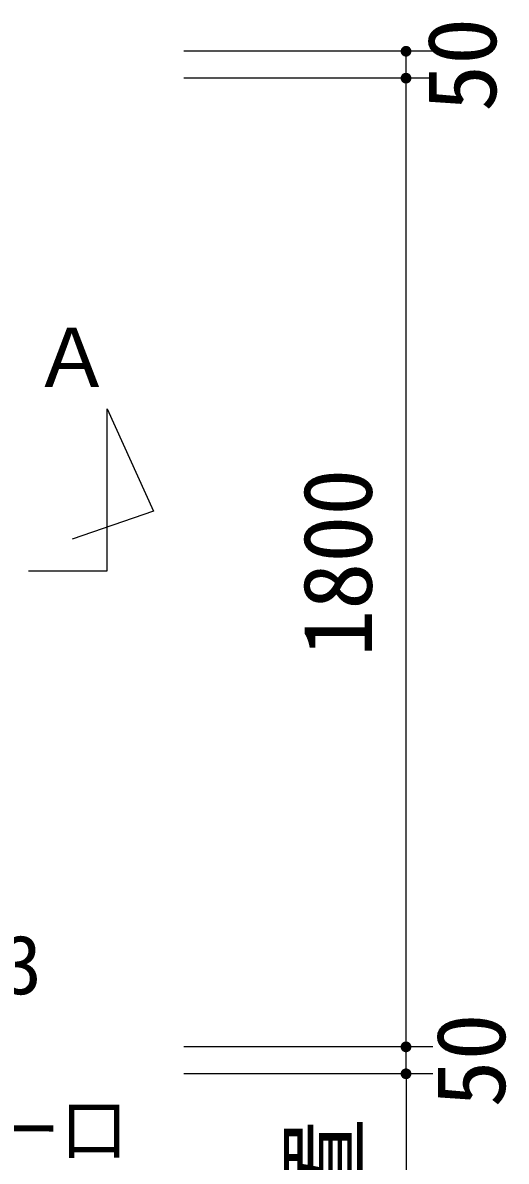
# Model space of a CAD drawing. Units: millimetres, scale not verified. Extents: x -14850 to 14850, y -10500 to 10500.
# Drawn here: x -6750 to -5851, y 121 to 2236 of the extents above; entities that cross this region are included whole.
import ezdxf
from ezdxf.enums import TextEntityAlignment as Align

# ---------------------------------------------------------------- set-up
doc = ezdxf.new("R2010")
doc.units = ezdxf.units.MM
doc.header["$LTSCALE"] = 50
for name, color, linetype, lineweight in [('0-0_機器', 2, 'Continuous', 25), ('0-1_空気管', 3, 'Continuous', 25), ('0-4_製作', 5, 'Continuous', 25)]:
    doc.layers.add(name, color=color, linetype=linetype, lineweight=lineweight)
doc.styles.add('ＭＳ ゴシック', font='')
doc.styles.get('ＭＳ ゴシック').set_extended_font_data('MS Gothic')

msp = doc.modelspace()

# ---------------------------------------------------------------- linework, layer by layer
at = {"layer": '0-0_機器', "color": 3}
for p, q in [((-6593.22, 1217.31), (-6593.22, 1518.81)), ((-6739.58, 1217.31), (-6593.22, 1217.31))]:
    msp.add_line(p, q, dxfattribs=at)
msp.add_lwpolyline([(-6593.22, 1518.81), (-6506.7, 1328.48), (-6658.1, 1276.57)], dxfattribs=at)
at = {"layer": '0-4_製作', "color": 2}
for p, q in [((-5987.4, 2183), (-6450.89, 2183)), ((-6037.4, 2133), (-6037.4, 2183)), ((-5987.4, 2133), (-6450.89, 2133)), ((-6037.4, 333), (-6037.4, 2133)), ((-5987.4, 333), (-6450.89, 333)), ((-6037.4, 283), (-6037.4, 333)), ((-5987.4, 283), (-6450.89, 283)), ((-6037.4, 283), (-6037.4, -1206.55))]:
    msp.add_line(p, q, dxfattribs=at)
at = {"layer": '0-4_製作'}
for points in [[(-6044.24, 2190.29), (-6047.4, 2183), (-6045.1, 2189.37)], [(-6044.24, 2190.29), (-6037.4, 2183), (-6047.4, 2183)], [(-6045.1, 2189.37), (-6047.4, 2183), (-6047.38, 2183.63)], [(-6037.4, 2183), (-6047.32, 2181.75), (-6047.4, 2183)], [(-6045.1, 2189.37), (-6047.38, 2183.63), (-6045.84, 2188.36)], [(-6045.84, 2188.36), (-6047.38, 2183.63), (-6047.22, 2184.87)], [(-6037.4, 2183), (-6047.08, 2180.51), (-6047.32, 2181.75)], [(-6045.84, 2188.36), (-6047.22, 2184.87), (-6046.44, 2187.26)], [(-6046.44, 2187.26), (-6047.22, 2184.87), (-6046.91, 2186.09)], [(-6037.4, 2183), (-6046.69, 2179.32), (-6047.08, 2180.51)], [(-6037.4, 2183), (-6046.16, 2178.18), (-6046.69, 2179.32)], [(-6037.4, 2183), (-6045.49, 2177.12), (-6046.16, 2178.18)], [(-6037.4, 2183), (-6044.69, 2176.15), (-6045.49, 2177.12)], [(-6037.4, 2183), (-6043.77, 2175.29), (-6044.69, 2176.15)], [(-6043.27, 2191.09), (-6037.4, 2183), (-6044.24, 2190.29)], [(-6037.4, 2183), (-6042.75, 2174.56), (-6043.77, 2175.29)], [(-6042.21, 2191.76), (-6037.4, 2183), (-6043.27, 2191.09)], [(-6037.4, 2183), (-6041.65, 2173.95), (-6042.75, 2174.56)], [(-6041.08, 2192.3), (-6037.4, 2183), (-6042.21, 2191.76)], [(-6037.4, 2183), (-6040.49, 2173.49), (-6041.65, 2173.95)], [(-6039.88, 2192.69), (-6037.4, 2183), (-6041.08, 2192.3)], [(-6037.4, 2173), (-6040.49, 2173.49), (-6037.4, 2183)], [(-6038.65, 2192.92), (-6037.4, 2183), (-6039.88, 2192.69)], [(-6037.4, 2193), (-6037.4, 2183), (-6038.65, 2192.92)], [(-6036.77, 2192.98), (-6037.4, 2183), (-6037.4, 2193)], [(-6035.52, 2192.82), (-6037.4, 2183), (-6036.77, 2192.98)], [(-6034.31, 2192.51), (-6037.4, 2183), (-6035.52, 2192.82)], [(-6033.14, 2192.05), (-6037.4, 2183), (-6034.31, 2192.51)], [(-6033.14, 2192.05), (-6027.4, 2183), (-6037.4, 2183)], [(-6027.4, 2183), (-6037.4, 2173), (-6037.4, 2183)], [(-6027.4, 2183), (-6036.14, 2173.08), (-6037.4, 2173)], [(-6027.4, 2183), (-6034.91, 2173.31), (-6036.14, 2173.08)], [(-6027.4, 2183), (-6033.72, 2173.7), (-6034.91, 2173.31)], [(-6027.4, 2183), (-6032.58, 2174.24), (-6033.72, 2173.7)], [(-6032.04, 2191.44), (-6027.4, 2183), (-6033.14, 2192.05)], [(-6027.4, 2183), (-6031.52, 2174.91), (-6032.58, 2174.24)], [(-6031.02, 2190.7), (-6027.4, 2183), (-6032.04, 2191.44)], [(-6027.4, 2183), (-6030.55, 2175.71), (-6031.52, 2174.91)], [(-6030.11, 2189.85), (-6027.4, 2183), (-6031.02, 2190.7)], [(-6027.4, 2183), (-6029.69, 2176.63), (-6030.55, 2175.71)], [(-6029.31, 2188.88), (-6027.4, 2183), (-6030.11, 2189.85)], [(-6027.42, 2182.37), (-6029.69, 2176.63), (-6027.4, 2183)], [(-6027.42, 2182.37), (-6028.95, 2177.64), (-6029.69, 2176.63)], [(-6028.63, 2187.82), (-6027.4, 2183), (-6029.31, 2188.88)], [(-6027.57, 2181.13), (-6028.95, 2177.64), (-6027.42, 2182.37)], [(-6027.57, 2181.13), (-6028.35, 2178.74), (-6028.95, 2177.64)], [(-6028.1, 2186.68), (-6027.4, 2183), (-6028.63, 2187.82)], [(-6027.89, 2179.91), (-6028.35, 2178.74), (-6027.57, 2181.13)], [(-6027.71, 2185.49), (-6027.4, 2183), (-6028.1, 2186.68)], [(-6027.48, 2184.25), (-6027.4, 2183), (-6027.71, 2185.49)], [(-6037.4, 2173), (-6039.27, 2173.18), (-6040.49, 2173.49)], [(-6037.4, 2173), (-6038.02, 2173.02), (-6039.27, 2173.18)], [(-6045.1, 2139.37), (-6047.4, 2133), (-6047.38, 2133.63)], [(-6045.1, 2139.37), (-6037.4, 2133), (-6047.4, 2133)], [(-6045.1, 2139.37), (-6047.38, 2133.63), (-6045.84, 2138.36)], [(-6045.84, 2138.36), (-6047.38, 2133.63), (-6047.22, 2134.87)], [(-6045.84, 2138.36), (-6047.22, 2134.87), (-6046.44, 2137.26)], [(-6046.44, 2137.26), (-6047.22, 2134.87), (-6046.91, 2136.09)], [(-6044.24, 2140.29), (-6037.4, 2133), (-6045.1, 2139.37)], [(-6043.27, 2141.09), (-6037.4, 2133), (-6044.24, 2140.29)], [(-6042.21, 2141.76), (-6037.4, 2133), (-6043.27, 2141.09)], [(-6041.08, 2142.3), (-6037.4, 2133), (-6042.21, 2141.76)], [(-6039.88, 2142.69), (-6037.4, 2133), (-6041.08, 2142.3)], [(-6038.65, 2142.92), (-6037.4, 2133), (-6039.88, 2142.69)], [(-6037.4, 2143), (-6037.4, 2133), (-6038.65, 2142.92)], [(-6036.77, 2142.98), (-6037.4, 2133), (-6037.4, 2143)], [(-6035.52, 2142.82), (-6037.4, 2133), (-6036.77, 2142.98)], [(-6034.31, 2142.51), (-6037.4, 2133), (-6035.52, 2142.82)], [(-6033.14, 2142.05), (-6037.4, 2133), (-6034.31, 2142.51)], [(-6033.14, 2142.05), (-6027.4, 2133), (-6037.4, 2133)], [(-6032.04, 2141.44), (-6027.4, 2133), (-6033.14, 2142.05)], [(-6031.02, 2140.7), (-6027.4, 2133), (-6032.04, 2141.44)], [(-6030.11, 2139.85), (-6027.4, 2133), (-6031.02, 2140.7)], [(-6029.31, 2138.88), (-6027.4, 2133), (-6030.11, 2139.85)], [(-6028.63, 2137.82), (-6027.4, 2133), (-6029.31, 2138.88)], [(-6028.1, 2136.68), (-6027.4, 2133), (-6028.63, 2137.82)], [(-6027.71, 2135.49), (-6027.4, 2133), (-6028.1, 2136.68)], [(-6037.4, 2133), (-6047.32, 2131.75), (-6047.4, 2133)], [(-6037.4, 2133), (-6047.08, 2130.51), (-6047.32, 2131.75)], [(-6037.4, 2133), (-6046.69, 2129.32), (-6047.08, 2130.51)], [(-6037.4, 2133), (-6046.16, 2128.18), (-6046.69, 2129.32)], [(-6037.4, 2133), (-6045.49, 2127.12), (-6046.16, 2128.18)], [(-6037.4, 2133), (-6044.69, 2126.15), (-6045.49, 2127.12)], [(-6037.4, 2133), (-6043.77, 2125.29), (-6044.69, 2126.15)], [(-6037.4, 2133), (-6042.75, 2124.56), (-6043.77, 2125.29)], [(-6037.4, 2133), (-6041.65, 2123.95), (-6042.75, 2124.56)], [(-6037.4, 2133), (-6040.49, 2123.49), (-6041.65, 2123.95)], [(-6037.4, 2123), (-6040.49, 2123.49), (-6037.4, 2133)], [(-6037.4, 2123), (-6039.27, 2123.18), (-6040.49, 2123.49)], [(-6037.4, 2123), (-6038.02, 2123.02), (-6039.27, 2123.18)], [(-6027.4, 2133), (-6037.4, 2123), (-6037.4, 2133)], [(-6027.4, 2133), (-6036.14, 2123.08), (-6037.4, 2123)], [(-6027.4, 2133), (-6034.91, 2123.31), (-6036.14, 2123.08)], [(-6027.4, 2133), (-6033.72, 2123.7), (-6034.91, 2123.31)], [(-6027.4, 2133), (-6032.58, 2124.24), (-6033.72, 2123.7)], [(-6027.4, 2133), (-6031.52, 2124.91), (-6032.58, 2124.24)], [(-6027.4, 2133), (-6030.55, 2125.71), (-6031.52, 2124.91)], [(-6027.4, 2133), (-6029.69, 2126.63), (-6030.55, 2125.71)], [(-6027.4, 2133), (-6028.95, 2127.64), (-6029.69, 2126.63)], [(-6027.42, 2132.37), (-6028.95, 2127.64), (-6027.4, 2133)], [(-6027.57, 2131.13), (-6028.95, 2127.64), (-6027.42, 2132.37)], [(-6027.57, 2131.13), (-6028.35, 2128.74), (-6028.95, 2127.64)], [(-6027.89, 2129.91), (-6028.35, 2128.74), (-6027.57, 2131.13)], [(-6027.48, 2134.25), (-6027.4, 2133), (-6027.71, 2135.49)], [(-6045.1, 339.37), (-6037.4, 333), (-6045.84, 338.36)], [(-6044.24, 340.29), (-6037.4, 333), (-6045.1, 339.37)], [(-6043.27, 341.09), (-6037.4, 333), (-6044.24, 340.29)], [(-6042.21, 341.76), (-6037.4, 333), (-6043.27, 341.09)], [(-6041.08, 342.3), (-6037.4, 333), (-6042.21, 341.76)], [(-6039.88, 342.69), (-6037.4, 333), (-6041.08, 342.3)], [(-6038.65, 342.92), (-6037.4, 333), (-6039.88, 342.69)], [(-6037.4, 343), (-6037.4, 333), (-6038.65, 342.92)], [(-6036.77, 342.98), (-6037.4, 333), (-6037.4, 343)], [(-6036.77, 342.98), (-6027.4, 333), (-6037.4, 333)], [(-6035.52, 342.82), (-6027.4, 333), (-6036.77, 342.98)], [(-6034.31, 342.51), (-6027.4, 333), (-6035.52, 342.82)], [(-6033.14, 342.05), (-6027.4, 333), (-6034.31, 342.51)], [(-6032.04, 341.44), (-6027.4, 333), (-6033.14, 342.05)], [(-6031.02, 340.7), (-6027.4, 333), (-6032.04, 341.44)], [(-6030.11, 339.85), (-6027.4, 333), (-6031.02, 340.7)], [(-6029.31, 338.88), (-6027.4, 333), (-6030.11, 339.85)], [(-6028.63, 337.82), (-6027.4, 333), (-6029.31, 338.88)], [(-6047.22, 334.87), (-6047.4, 333), (-6047.38, 333.63)], [(-6047.22, 334.87), (-6037.4, 333), (-6047.4, 333)], [(-6037.4, 333), (-6047.32, 331.75), (-6047.4, 333)], [(-6037.4, 333), (-6047.08, 330.51), (-6047.32, 331.75)], [(-6046.91, 336.09), (-6037.4, 333), (-6047.22, 334.87)], [(-6037.4, 333), (-6046.69, 329.32), (-6047.08, 330.51)], [(-6046.44, 337.26), (-6037.4, 333), (-6046.91, 336.09)], [(-6037.4, 333), (-6046.16, 328.18), (-6046.69, 329.32)], [(-6045.84, 338.36), (-6037.4, 333), (-6046.44, 337.26)], [(-6037.4, 333), (-6045.49, 327.12), (-6046.16, 328.18)], [(-6037.4, 333), (-6044.69, 326.15), (-6045.49, 327.12)], [(-6037.4, 333), (-6043.77, 325.29), (-6044.69, 326.15)], [(-6037.4, 333), (-6042.75, 324.56), (-6043.77, 325.29)], [(-6037.4, 333), (-6041.65, 323.95), (-6042.75, 324.56)], [(-6037.4, 333), (-6040.49, 323.49), (-6041.65, 323.95)], [(-6037.4, 333), (-6039.27, 323.18), (-6040.49, 323.49)], [(-6037.4, 333), (-6038.02, 323.02), (-6039.27, 323.18)], [(-6037.4, 333), (-6037.4, 323), (-6038.02, 323.02)], [(-6027.4, 333), (-6037.4, 323), (-6037.4, 333)], [(-6027.4, 333), (-6036.14, 323.08), (-6037.4, 323)], [(-6027.4, 333), (-6034.91, 323.31), (-6036.14, 323.08)], [(-6027.4, 333), (-6033.72, 323.7), (-6034.91, 323.31)], [(-6027.4, 333), (-6032.58, 324.24), (-6033.72, 323.7)], [(-6027.4, 333), (-6031.52, 324.91), (-6032.58, 324.24)], [(-6027.4, 333), (-6030.55, 325.71), (-6031.52, 324.91)], [(-6027.4, 333), (-6029.69, 326.63), (-6030.55, 325.71)], [(-6027.4, 333), (-6028.95, 327.64), (-6029.69, 326.63)], [(-6027.4, 333), (-6028.35, 328.74), (-6028.95, 327.64)], [(-6028.1, 336.68), (-6027.4, 333), (-6028.63, 337.82)], [(-6027.4, 333), (-6027.89, 329.91), (-6028.35, 328.74)], [(-6027.71, 335.49), (-6027.4, 333), (-6028.1, 336.68)], [(-6027.4, 333), (-6027.57, 331.13), (-6027.89, 329.91)], [(-6027.48, 334.25), (-6027.4, 333), (-6027.71, 335.49)], [(-6027.4, 333), (-6027.42, 332.37), (-6027.57, 331.13)], [(-6047.22, 284.87), (-6047.4, 283), (-6047.38, 283.63)], [(-6047.22, 284.87), (-6037.4, 283), (-6047.4, 283)], [(-6037.4, 283), (-6047.32, 281.75), (-6047.4, 283)], [(-6037.4, 283), (-6047.08, 280.51), (-6047.32, 281.75)], [(-6046.91, 286.09), (-6037.4, 283), (-6047.22, 284.87)], [(-6037.4, 283), (-6046.69, 279.32), (-6047.08, 280.51)], [(-6046.44, 287.26), (-6037.4, 283), (-6046.91, 286.09)], [(-6037.4, 283), (-6046.16, 278.18), (-6046.69, 279.32)], [(-6045.84, 288.36), (-6037.4, 283), (-6046.44, 287.26)], [(-6037.4, 283), (-6045.49, 277.12), (-6046.16, 278.18)], [(-6045.1, 289.37), (-6037.4, 283), (-6045.84, 288.36)], [(-6037.4, 283), (-6044.69, 276.15), (-6045.49, 277.12)], [(-6044.24, 290.29), (-6037.4, 283), (-6045.1, 289.37)], [(-6037.4, 283), (-6043.77, 275.29), (-6044.69, 276.15)], [(-6043.27, 291.09), (-6037.4, 283), (-6044.24, 290.29)], [(-6037.4, 283), (-6042.75, 274.56), (-6043.77, 275.29)], [(-6042.21, 291.76), (-6037.4, 283), (-6043.27, 291.09)], [(-6037.4, 283), (-6041.65, 273.95), (-6042.75, 274.56)], [(-6041.08, 292.3), (-6037.4, 283), (-6042.21, 291.76)], [(-6037.4, 283), (-6040.49, 273.49), (-6041.65, 273.95)], [(-6039.88, 292.69), (-6037.4, 283), (-6041.08, 292.3)], [(-6037.4, 283), (-6039.27, 273.18), (-6040.49, 273.49)], [(-6038.65, 292.92), (-6037.4, 283), (-6039.88, 292.69)], [(-6037.4, 283), (-6038.02, 273.02), (-6039.27, 273.18)], [(-6037.4, 293), (-6037.4, 283), (-6038.65, 292.92)], [(-6037.4, 283), (-6037.4, 273), (-6038.02, 273.02)], [(-6036.77, 292.98), (-6037.4, 283), (-6037.4, 293)], [(-6036.77, 292.98), (-6027.4, 283), (-6037.4, 283)], [(-6027.4, 283), (-6037.4, 273), (-6037.4, 283)], [(-6027.4, 283), (-6036.14, 273.08), (-6037.4, 273)], [(-6035.52, 292.82), (-6027.4, 283), (-6036.77, 292.98)], [(-6027.4, 283), (-6034.91, 273.31), (-6036.14, 273.08)], [(-6034.31, 292.51), (-6027.4, 283), (-6035.52, 292.82)], [(-6027.4, 283), (-6033.72, 273.7), (-6034.91, 273.31)], [(-6033.14, 292.05), (-6027.4, 283), (-6034.31, 292.51)], [(-6027.4, 283), (-6032.58, 274.24), (-6033.72, 273.7)], [(-6032.04, 291.44), (-6027.4, 283), (-6033.14, 292.05)], [(-6027.4, 283), (-6031.52, 274.91), (-6032.58, 274.24)], [(-6031.02, 290.7), (-6027.4, 283), (-6032.04, 291.44)], [(-6027.4, 283), (-6030.55, 275.71), (-6031.52, 274.91)], [(-6030.11, 289.85), (-6027.4, 283), (-6031.02, 290.7)], [(-6027.4, 283), (-6029.69, 276.63), (-6030.55, 275.71)], [(-6029.31, 288.88), (-6027.4, 283), (-6030.11, 289.85)], [(-6027.4, 283), (-6028.95, 277.64), (-6029.69, 276.63)], [(-6028.63, 287.82), (-6027.4, 283), (-6029.31, 288.88)], [(-6027.4, 283), (-6028.35, 278.74), (-6028.95, 277.64)], [(-6028.1, 286.68), (-6027.4, 283), (-6028.63, 287.82)], [(-6027.4, 283), (-6027.89, 279.91), (-6028.35, 278.74)], [(-6027.71, 285.49), (-6027.4, 283), (-6028.1, 286.68)], [(-6027.4, 283), (-6027.57, 281.13), (-6027.89, 279.91)], [(-6027.48, 284.25), (-6027.4, 283), (-6027.71, 285.49)], [(-6027.4, 283), (-6027.42, 282.37), (-6027.57, 281.13)]]:
    msp.add_solid(points, dxfattribs=at)

# ---------------------------------------------------------------- texts
at = {"layer": '0-0_機器', "color": 4, "style": 'ＭＳ ゴシック'}
msp.add_text('Ａ', height=110, dxfattribs=at).set_placement((-6733.18, 1526.2), align=Align.BOTTOM_LEFT)
at = {"layer": '0-1_空気管', "color": 4, "style": 'ＭＳ ゴシック'}
msp.add_text('\u3000エアー口\u3000', height=91.79, dxfattribs=at).set_placement((-7180.93, 105.78), align=Align.BOTTOM_LEFT)
at = {"layer": '0-4_製作', "color": 4, "style": 'ＭＳ ゴシック'}
for s, p in [('50', (-5831.15, 2070.5)), ('1800', (-6062.4, 1058)), ('50', (-5814.57, 220.5))]:
    msp.add_text(s, height=128.4, rotation=90, dxfattribs=at).set_placement(p, align=Align.BOTTOM_LEFT)
msp.add_text('φ13', height=110, dxfattribs=at).set_placement((-6977.7, 397.77), align=Align.BOTTOM_LEFT)
at = {"layer": '0-4_製作', "color": 4, "style": 'ＭＳ ゴシック', "width": 1.1}
msp.add_text('浮上防止具位置', height=128.3, rotation=90, dxfattribs=at).set_placement((-6086.37, -1145.95), align=Align.BOTTOM_LEFT)

doc.saveas('drawing.dxf')
